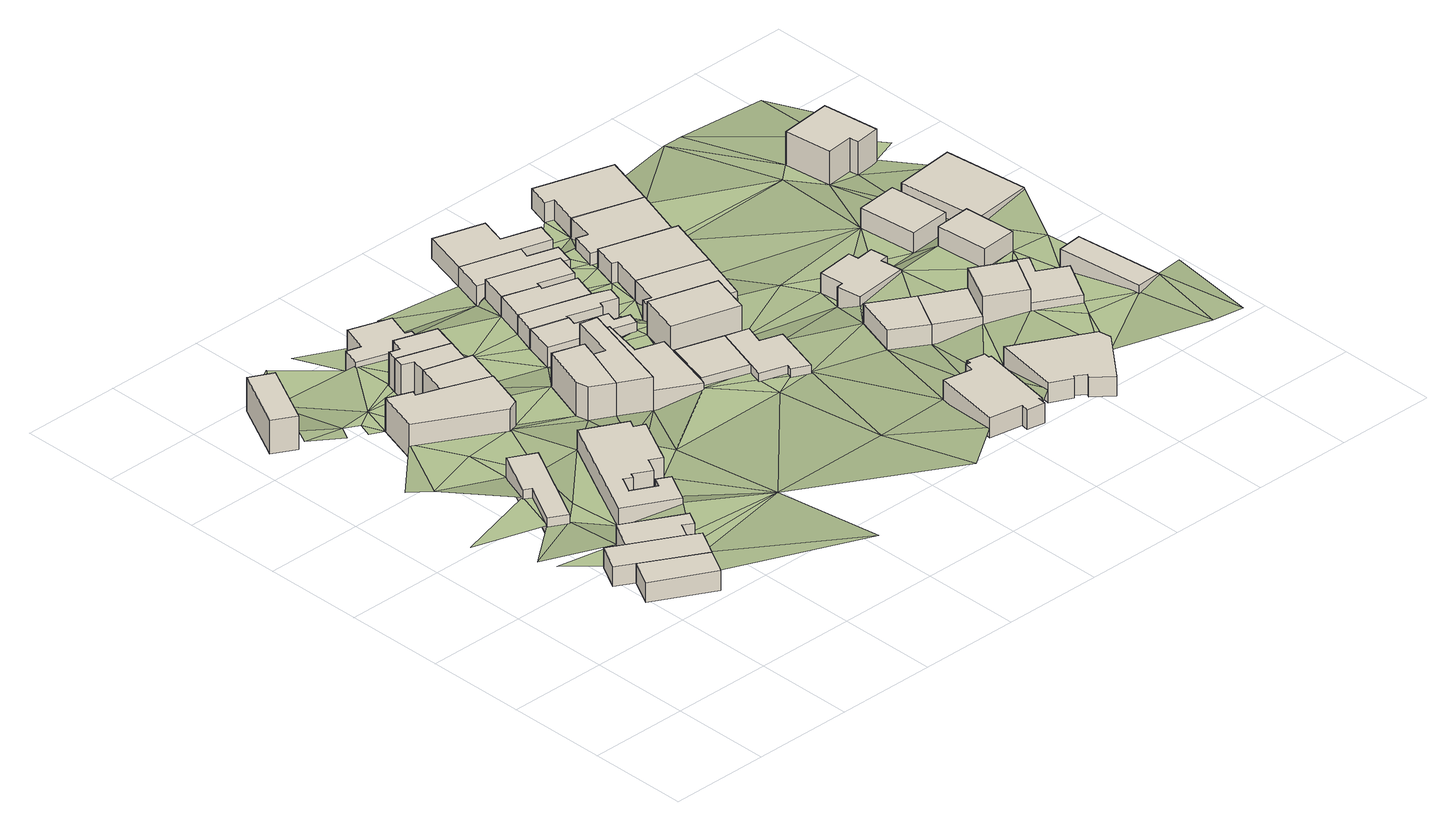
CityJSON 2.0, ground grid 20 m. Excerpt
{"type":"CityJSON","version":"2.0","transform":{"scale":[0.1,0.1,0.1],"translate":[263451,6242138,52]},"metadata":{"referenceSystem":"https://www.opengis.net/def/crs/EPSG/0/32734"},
"CityObjects":{
"building1":{"type":"Building","attributes":{"address":"23A Worcester Road Walmer Estate Cape Town","building":"house","building:levels":1,"building_height":4.1,"plus_code":"4FRW3C8R+59P","ground_height":63.92,"roof_height":68.02},"geometry":[{"type":"Solid","lod":"1","boundaries":[[[[0,1,2,3]],[[1,4,5,2]],[[4,6,7,5]],[[6,0,3,7]],[[3,2,5,7]],[[6,4,1,0]]]]}]},
"building2":{"type":"Building","attributes":{"address":"23B Worcester Road Walmer Estate Cape Town","building":"house","building:levels":1,"building_height":4.1,"plus_code":"4FRW3C8R+698","ground_height":63.92,"roof_height":68.02},"geometry":[{"type":"Solid","lod":"1","boundaries":[[[[1,0,3,2]],[[0,8,9,3]],[[8,10,11,9]],[[10,12,13,11]],[[12,14,15,13]],[[14,16,17,15]],[[16,1,2,17]],[[2,3,9,11,13,15,17]],[[16,14,12,10,8,0,1]]]]}]},
"building3":{"type":"Building","attributes":{"address":"23C Worcester Road Walmer Estate Cape Town","building":"house","building:levels":1,"building_height":4.1,"plus_code":"4FRW3C8R+69X","ground_height":63.92,"roof_height":68.02},"geometry":[{"type":"Solid","lod":"1","boundaries":[[[[12,10,11,13]],[[10,18,19,11]],[[18,20,21,19]],[[20,22,23,21]],[[22,24,25,23]],[[24,12,13,25]],[[13,11,19,21,23,25]],[[24,22,20,18,10,12]]]]}]},
"building4":{"type":"Building","attributes":{"address":"22 Chester Road Walmer Estate Cape Town","building":"house","building:levels":1,"building_height":4.1,"plus_code":"4FRW3C8R+8CC","ground_height":58.74,"roof_height":62.84},"geometry":[{"type":"Solid","lod":"1","boundaries":[[[[26,27,28,29]],[[27,30,31,28]],[[30,32,33,31]],[[32,34,35,33]],[[34,36,37,35]],[[36,26,29,37]],[[29,28,31,33,35,37]],[[36,34,32,30,27,26]]]]}]},
"building5":{"type":"Building","attributes":{"address":"Yoga 7 Chester Road Walmer Estate Cape Town","building":"yes","building:levels":2,"building_height":6.9,"plus_code":"4FRW3C8R+G9M","ground_height":52.7,"roof_height":59.6},"geometry":[{"type":"Solid","lod":"1","boundaries":[[[[38,39,40,41]],[[39,42,43,40]],[[42,44,45,43]],[[44,38,41,45]],[[41,40,43,45]],[[44,42,39,38]]]]}]},
"building6":{"type":"Building","attributes":{"address":"26 Chester Road Walmer Estate Cape Town","building":"house","building:levels":1,"building_height":4.1,"plus_code":"4FRW3C8R+8F8","ground_height":60.73,"roof_height":64.83},"geometry":[{"type":"Solid","lod":"1","boundaries":[[[[46,47,48,49]],[[47,50,51,48]],[[50,52,53,51]],[[52,54,55,53]],[[54,56,57,55]],[[56,58,59,57]],[[58,60,61,59]],[[60,62,63,61]],[[62,64,65,63]],[[64,66,67,65]],[[66,68,69,67]],[[68,70,71,69]],[[70,72,73,71]],[[72,74,75,73]],[[74,76,77,75]],[[76,46,49,77]],[[49,48,51,53,55,57,59,61,63,65,67,69,71,73,75,77]],[[76,74,72,70,68,66,64,62,60,58,56,54,52,50,47,46]]]]}]},
"building7":{"type":"Building","attributes":{"address":"15-19 Chester Road Walmer Estate Cape Town","building":"terrace","building:levels":2,"building:units":"3","building_height":6.9,"plus_code":"4FRW3C8R+CFC","ground_height":56.03,"roof_height":62.93},"geometry":[{"type":"Solid","lod":"1","boundaries":[[[[78,79,80,81]],[[79,82,83,80]],[[82,84,85,83]],[[84,86,87,85]],[[86,88,89,87]],[[88,90,91,89]],[[90,92,93,91]],[[92,78,81,93]],[[81,80,83,85,87,89,91,93]],[[92,90,88,86,84,82,79,78]]]]}]},
"building8":{"type":"Building","attributes":{"address":"Walmer Estate","building":"house","building:levels":2,"building_height":6.9,"plus_code":"4FRW3C8R+FF8","ground_height":55.8,"roof_height":62.7},"geometry":[{"type":"Solid","lod":"1","boundaries":[[[[94,95,96,97]],[[95,98,99,96]],[[98,100,101,99]],[[100,102,103,101]],[[102,94,97,103]],[[97,96,99,101,103]],[[102,100,98,95,94]]]]}]},
"building9":{"type":"Building","attributes":{"address":"Walmer Estate","building":"house","building:levels":2,"building_height":6.9,"plus_code":"4FRW3C8R+FFP","ground_height":55.8,"roof_height":62.7},"geometry":[{"type":"Solid","lod":"1","boundaries":[[[[98,104,105,99]],[[104,106,107,105]],[[106,108,109,107]],[[108,110,111,109]],[[110,100,101,111]],[[100,98,99,101]],[[99,105,107,109,111,101]],[[100,110,108,106,104,98]]]]}]},
"building10":{"type":"Building","attributes":{"address":"Walmer Estate","building":"house","building:levels":2,"building_height":6.9,"plus_code":"4FRW3C8R+GF4","ground_height":55.8,"roof_height":62.7},"geometry":[{"type":"Solid","lod":"1","boundaries":[[[[104,112,113,105]],[[112,114,115,113]],[[114,116,117,115]],[[116,118,119,117]],[[118,106,107,119]],[[106,104,105,107]],[[105,113,115,117,119,107]],[[106,118,116,114,112,104]]]]}]},
"building11":{"type":"Building","attributes":{"address":"Milan Street Walmer Estate Cape Town","building":"house","building:levels":1,"building_height":4.1,"plus_code":"4FRW3C8R+GFX","ground_height":52.7,"roof_height":56.8},"geometry":[{"type":"Solid","lod":"1","boundaries":[[[[120,121,122,123]],[[121,124,125,122]],[[124,126,127,125]],[[126,128,129,127]],[[128,130,131,129]],[[130,132,133,131]],[[132,134,135,133]],[[134,120,123,135]],[[123,122,125,127,129,131,133,135]],[[134,132,130,128,126,124,121,120]]]]}]},
"building12":{"type":"Building","attributes":{"address":"25 Chester Road Walmer Estate Cape Town","building":"retail","building:levels":2,"building_height":6.9,"plus_code":"4FRW3C8R+9GW","ground_height":57.96,"roof_height":64.86},"geometry":[{"type":"Solid","lod":"1","boundaries":[[[[136,137,138,139]],[[137,140,141,138]],[[140,142,143,141]],[[142,144,145,143]],[[144,146,147,145]],[[146,136,139,147]],[[139,138,141,143,145,147]],[[146,144,142,140,137,136]]]]}]},
"building13":{"type":"Building","attributes":{"address":"27 Chester Road Walmer Estate Cape Town","building":"house","building:levels":2,"building_height":6.9,"plus_code":"4FRW3C8R+9HJ","ground_height":57.96,"roof_height":64.86},"geometry":[{"type":"Solid","lod":"1","boundaries":[[[[137,136,139,138]],[[136,148,149,139]],[[148,150,151,149]],[[150,152,153,151]],[[152,154,155,153]],[[154,137,138,155]],[[138,139,149,151,153,155]],[[154,152,150,148,136,137]]]]}]},
"building14":{"type":"Building","attributes":{"address":"29 Chester Road Walmer Estate Cape Town","building":"house","building:levels":1,"building_height":4.1,"plus_code":"4FRW3C8R+9HQ","ground_height":57.96,"roof_height":62.06},"geometry":[{"type":"Solid","lod":"1","boundaries":[[[[150,148,156,157]],[[148,158,159,156]],[[158,160,161,159]],[[160,162,163,161]],[[162,164,165,163]],[[164,166,167,165]],[[166,168,169,167]],[[168,150,157,169]],[[157,156,159,161,163,165,167,169]],[[168,166,164,162,160,158,148,150]]]]}]},
"building15":{"type":"Building","attributes":{"address":"31 Chester Road Walmer Estate Cape Town","building":"house","building:levels":1,"building_height":4.1,"plus_code":"4FRW3C8R+9J7","ground_height":58.29,"roof_height":62.39},"geometry":[{"type":"Solid","lod":"1","boundaries":[[[[170,171,172,173]],[[171,174,175,172]],[[174,176,177,175]],[[176,170,173,177]],[[173,172,175,177]],[[176,174,171,170]]]]}]},
"building16":{"type":"Building","attributes":{"address":"33 Milan Street Walmer Estate Cape Town","building":"house","building:levels":1,"building_height":4.1,"plus_code":"4FRW3C8R+FH4","ground_height":55.8,"roof_height":59.9},"geometry":[{"type":"Solid","lod":"1","boundaries":[[[[178,179,180,181]],[[179,182,183,180]],[[182,184,185,183]],[[184,186,187,185]],[[186,188,189,187]],[[188,190,191,189]],[[190,192,193,191]],[[192,178,181,193]],[[181,180,183,185,187,189,191,193]],[[192,190,188,186,184,182,179,178]]]]}]},
"building17":{"type":"Building","attributes":{"address":"31 Milan Street Walmer Estate Cape Town","building":"house","building:levels":1,"building_height":4.1,"plus_code":"4FRW3C8R+FHQ","ground_height":55.8,"roof_height":59.9},"geometry":[{"type":"Solid","lod":"1","boundaries":[[[[179,178,181,180]],[[178,194,195,181]],[[194,196,197,195]],[[196,198,199,197]],[[198,200,201,199]],[[200,202,203,201]],[[202,204,205,203]],[[204,206,207,205]],[[206,179,180,207]],[[180,181,195,197,199,201,203,205,207]],[[206,204,202,200,198,196,194,178,179]]]]}]},
"building18":{"type":"Building","attributes":{"address":"33 Chester Road Walmer Estate Cape Town","building":"house","building:levels":1,"building_height":4.1,"plus_code":"4FRW3C8R+8MR","ground_height":58.29,"roof_height":62.39},"geometry":[{"type":"Solid","lod":"1","boundaries":[[[[171,208,209,172]],[[208,210,211,209]],[[210,212,213,211]],[[212,214,215,213]],[[214,216,217,215]],[[216,218,219,217]],[[218,220,221,219]],[[220,174,175,221]],[[174,171,172,175]],[[172,209,211,213,215,217,219,221,175]],[[174,220,218,216,214,212,210,208,171]]]]}]},
"building19":{"type":"Building","attributes":{"address":"29 Milan Street Walmer Estate Cape Town","building":"house","building:levels":1,"building_height":4.1,"plus_code":"4FRW3C8R+FJR","ground_height":55.8,"roof_height":59.9},"geometry":[{"type":"Solid","lod":"1","boundaries":[[[[206,204,205,207]],[[204,222,223,205]],[[222,224,225,223]],[[224,226,227,225]],[[226,228,229,227]],[[228,206,207,229]],[[207,205,223,225,227,229]],[[228,226,224,222,204,206]]]]}]},
"building20":{"type":"Building","attributes":{"address":"36 Chester Road Walmer Estate Cape Town","building":"yes","building:levels":1,"building_height":4.1,"plus_code":"4FRW3C8R+5PJ","ground_height":64.77,"roof_height":68.87},"geometry":[{"type":"Solid","lod":"1","boundaries":[[[[230,231,232,233]],[[231,234,235,232]],[[234,236,237,235]],[[236,238,239,237]],[[238,240,241,239]],[[240,242,243,241]],[[242,244,245,243]],[[244,246,247,245]],[[246,248,249,247]],[[248,250,251,249]],[[250,252,253,251]],[[252,254,255,253]],[[254,256,257,255]],[[256,230,233,257]],[[233,232,235,237,239,241,243,245,247,249,251,253,255,257]],[[256,254,252,250,248,246,244,242,240,238,236,234,231,230]]]]}]},
"building21":{"type":"Building","attributes":{"address":"78A Walmer Estate Cape Town","building":"house","building:levels":2,"building_height":6.9,"plus_code":"4FRW3C8R+CM2","ground_height":58.29,"roof_height":65.19},"geometry":[{"type":"Solid","lod":"1","boundaries":[[[[258,259,260,261]],[[259,262,263,260]],[[262,264,265,263]],[[264,258,261,265]],[[261,260,263,265]],[[264,262,259,258]]]]}]},
"building22":{"type":"Building","attributes":{"address":"27 Milan Street Walmer Estate Cape Town","building":"house","building:levels":1,"building_height":4.1,"plus_code":"4FRW3C8R+GJ7","ground_height":55.8,"roof_height":59.9},"geometry":[{"type":"Solid","lod":"1","boundaries":[[[[228,226,227,229]],[[226,266,267,227]],[[266,268,269,267]],[[268,270,271,269]],[[270,272,273,271]],[[272,228,229,273]],[[229,227,267,269,271,273]],[[272,270,268,266,226,228]]]]}]},
"building23":{"type":"Building","attributes":{"address":"25 Milan Street Walmer Estate Cape Town","building":"house","building:levels":1,"building_height":4.1,"plus_code":"4FRW3C8R+GJM","ground_height":54.05,"roof_height":58.15},"geometry":[{"type":"Solid","lod":"1","boundaries":[[[[274,275,276,277]],[[275,278,279,276]],[[278,280,281,279]],[[280,282,283,281]],[[282,284,285,283]],[[284,274,277,285]],[[277,276,279,281,283,285]],[[284,282,280,278,275,274]]]]}]},
"building24":{"type":"Building","attributes":{"address":"23 Milan Street Walmer Estate Cape Town","building":"house","building:levels":1,"building_height":4.1,"plus_code":"4FRW3C8R+HJG","ground_height":54.05,"roof_height":58.15},"geometry":[{"type":"Solid","lod":"1","boundaries":[[[[286,274,277,287]],[[274,284,285,277]],[[284,288,289,285]],[[288,290,291,289]],[[290,292,293,291]],[[292,294,295,293]],[[294,286,287,295]],[[287,277,285,289,291,293,295]],[[294,292,290,288,284,274,286]]]]}]},
"building25":{"type":"Building","attributes":{"address":"76 Walmer Estate Cape Town","building":"house","building:levels":1,"building_height":4.1,"plus_code":"4FRW3C8R+CMP","ground_height":56.18,"roof_height":60.28},"geometry":[{"type":"Solid","lod":"1","boundaries":[[[[296,297,298,299]],[[297,300,301,298]],[[300,302,303,301]],[[302,304,305,303]],[[304,306,307,305]],[[306,296,299,307]],[[299,298,301,303,305,307]],[[306,304,302,300,297,296]]]]}]},
"building26":{"type":"Building","attributes":{"address":"38 Chester Road Walmer Estate Cape Town","building":"retail","building:levels":1,"building_height":4.1,"plus_code":"4FRW3C8R+5QP","ground_height":64.77,"roof_height":68.87},"geometry":[{"type":"Solid","lod":"1","boundaries":[[[[308,309,310,311]],[[309,312,313,310]],[[312,314,315,313]],[[314,316,317,315]],[[316,318,319,317]],[[318,320,321,319]],[[320,322,323,321]],[[322,324,325,323]],[[324,308,311,325]],[[311,310,313,315,317,319,321,323,325]],[[324,322,320,318,316,314,312,309,308]]]]}]},
"building27":{"type":"Building","attributes":{"address":"37 Chester Road Walmer Estate Cape Town","building":"house","building:levels":1,"building_height":4.1,"plus_code":"4FRW3C8R+7PX","ground_height":61.97,"roof_height":66.07},"geometry":[{"type":"Solid","lod":"1","boundaries":[[[[326,327,328,329]],[[327,330,331,328]],[[330,332,333,331]],[[332,326,329,333]],[[329,328,331,333]],[[332,330,327,326]]]]}]},
"building28":{"type":"Building","attributes":{"address":"74 Walmer Estate Cape Town","building":"house","building:levels":1,"building_height":4.1,"plus_code":"4FRW3C8R+FPC","ground_height":56.18,"roof_height":60.28},"geometry":[{"type":"Solid","lod":"1","boundaries":[[[[296,334,335,299]],[[334,336,337,335]],[[336,338,339,337]],[[338,340,341,339]],[[340,297,298,341]],[[297,296,299,298]],[[299,335,337,339,341,298]],[[297,340,338,336,334,296]]]]}]},
"building29":{"type":"Building","attributes":{"address":"39 Chester Road Walmer Estate Cape Town","building":"house","building:levels":1,"building_height":4.1,"plus_code":"4FRW3C8R+7QP","ground_height":61.97,"roof_height":66.07},"geometry":[{"type":"Solid","lod":"1","boundaries":[[[[332,342,343,333]],[[342,344,345,343]],[[344,326,329,345]],[[326,332,333,329]],[[333,343,345,329]],[[326,344,342,332]]]]}]},
"building30":{"type":"Building","attributes":{"address":"72 Walmer Estate Cape Town","building":"house","building:levels":1,"building_height":4.1,"plus_code":"4FRW3C8R+GP7","ground_height":54.18,"roof_height":58.28},"geometry":[{"type":"Solid","lod":"1","boundaries":[[[[346,347,348,349]],[[347,350,351,348]],[[350,352,353,351]],[[352,354,355,353]],[[354,356,357,355]],[[356,346,349,357]],[[349,348,351,353,355,357]],[[356,354,352,350,347,346]]]]}]},
"building31":{"type":"Building","attributes":{"address":"71 Ravenscraig Road Walmer Estate Cape Town","building":"house","building:levels":1,"building_height":4.1,"plus_code":"4FRW3C8R+9Q4","ground_height":59.44,"roof_height":63.54},"geometry":[{"type":"Solid","lod":"1","boundaries":[[[[358,359,360,361]],[[359,362,363,360]],[[362,364,365,363]],[[364,366,367,365]],[[366,368,369,367]],[[368,370,371,369]],[[370,372,373,371]],[[372,374,375,373]],[[374,376,377,375]],[[376,358,361,377]],[[361,360,363,365,367,369,371,373,375,377]],[[376,374,372,370,368,366,364,362,359,358]]]]}]},
"building32":{"type":"Building","attributes":{"address":"41 Chester Road Walmer Estate Cape Town","building":"house","building:levels":2,"building_height":6.9,"plus_code":"4FRW3C8R+7R7","ground_height":63.34,"roof_height":70.24},"geometry":[{"type":"Solid","lod":"1","boundaries":[[[[378,379,380,381]],[[379,382,383,380]],[[382,384,385,383]],[[384,378,381,385]],[[381,380,383,385]],[[384,382,379,378]]]]}]},
"building33":{"type":"Building","attributes":{"address":"70 Walmer Estate Cape Town","building":"house","building:levels":1,"building_height":4.1,"plus_code":"4FRW3C8R+HP5","ground_height":54.18,"roof_height":58.28},"geometry":[{"type":"Solid","lod":"1","boundaries":[[[[346,386,387,349]],[[386,388,389,387]],[[388,390,391,389]],[[390,392,393,391]],[[392,347,348,393]],[[347,346,349,348]],[[349,387,389,391,393,348]],[[347,392,390,388,386,346]]]]}]},
"building34":{"type":"Building","attributes":{"address":"43 Chester Road Walmer Estate Cape Town","building":"house","building:levels":1,"building_height":4.1,"plus_code":"4FRW3C8R+7R9","ground_height":63.34,"roof_height":67.44},"geometry":[{"type":"Solid","lod":"1","boundaries":[[[[382,394,395,396]],[[394,397,398,395]],[[397,399,400,398]],[[399,401,402,400]],[[401,403,404,402]],[[403,384,405,404]],[[384,382,396,405]],[[396,395,398,400,402,404,405]],[[384,403,401,399,397,394,382]]]]}]},
"building35":{"type":"Building","attributes":{"address":"Walmer Estate Cape Town","building":"house","building:levels":1,"building_height":4.1,"plus_code":"4FRW3C8R+8VC","ground_height":63.34,"roof_height":67.44},"geometry":[{"type":"Solid","lod":"1","boundaries":[[[[406,407,408,409]],[[407,410,411,408]],[[410,412,413,411]],[[412,406,409,413]],[[409,408,411,413]],[[412,410,407,406]]]]}]},
"building36":{"type":"Building","attributes":{"address":"1 Chester Road Walmer Estate Cape Town","building":"house","building:levels":1,"building_height":4.1,"plus_code":"4FRW3C8R+6WR","ground_height":63.34,"roof_height":67.44},"geometry":[{"type":"Solid","lod":"1","boundaries":[[[[414,415,416,417]],[[415,418,419,416]],[[418,420,421,419]],[[420,414,417,421]],[[417,416,419,421]],[[420,418,415,414]]]]}]},
"building37":{"type":"Building","attributes":{"address":"2B Walmer Estate Cape Town","building":"house","building:levels":1,"building_height":4.1,"plus_code":"4FRW3C8R+9VJ","ground_height":60.66,"roof_height":64.76},"geometry":[{"type":"Solid","lod":"1","boundaries":[[[[422,423,424,425]],[[423,426,427,424]],[[426,428,429,427]],[[428,422,425,429]],[[425,424,427,429]],[[428,426,423,422]]]]}]},
"building38":{"type":"Building","attributes":{"address":"4 Princess Street Walmer Estate Cape Town","building":"house","building:levels":1,"building_height":4.1,"plus_code":"4FRW3C8R+9WC","ground_height":60.66,"roof_height":64.76},"geometry":[{"type":"Solid","lod":"1","boundaries":[[[[430,431,432,433]],[[431,434,435,432]],[[434,436,437,435]],[[436,430,433,437]],[[433,432,435,437]],[[436,434,431,430]]]]}]},
"building39":{"type":"Building","attributes":{"address":"3 Princess Street Walmer Estate Cape Town","building":"house","building:levels":2,"building_height":6.9,"plus_code":"4FRW3C8R+FVH","ground_height":57.73,"roof_height":64.63},"geometry":[{"type":"Solid","lod":"1","boundaries":[[[[438,439,440,441]],[[439,442,443,440]],[[442,444,445,443]],[[444,446,447,445]],[[446,448,449,447]],[[448,438,441,449]],[[441,440,443,445,447,449]],[[448,446,444,442,439,438]]]]}]},
"terrain1":{"type":"TINRelief","geometry":[{"type":"CompositeSurface","lod":"1","boundaries":[[[450,24,451]],[[24,450,12]],[[452,24,453]],[[454,452,453]],[[455,454,456]],[[24,457,453]],[[10,8,20]],[[18,10,20]],[[457,24,22]],[[458,456,454]],[[459,460,461]],[[462,453,457]],[[0,463,8]],[[459,456,26]],[[457,22,464]],[[453,462,36]],[[8,465,20]],[[466,459,26]],[[460,459,466]],[[20,465,22]],[[467,468,469]],[[462,457,46]],[[469,470,467]],[[471,472,473]],[[471,473,474]],[[463,465,8]],[[22,465,464]],[[466,26,36]],[[471,474,475]],[[468,467,39]],[[36,462,46]],[[476,471,66]],[[471,475,66]],[[477,478,92]],[[66,475,52]],[[460,466,479]],[[480,467,477]],[[464,465,52]],[[466,36,479]],[[39,467,480]],[[477,92,480]],[[66,52,70]],[[66,70,68]],[[90,480,92]],[[46,479,36]],[[70,52,465]],[[481,42,39]],[[88,86,90]],[[90,482,480]],[[483,39,480]],[[90,86,484]],[[485,70,465]],[[482,90,484]],[[480,482,486]],[[480,486,487]],[[146,479,46]],[[72,70,485]],[[126,481,39]],[[483,480,487]],[[146,46,76]],[[484,488,482]],[[76,74,72]],[[483,126,39]],[[479,144,489]],[[144,479,146]],[[490,487,491]],[[483,487,490]],[[489,142,492]],[[76,72,148]],[[136,146,76]],[[485,148,72]],[[489,144,142]],[[485,465,493]],[[494,126,495]],[[496,483,490]],[[492,142,95]],[[136,76,148]],[[98,95,104]],[[126,497,495]],[[465,498,499]],[[112,496,490]],[[500,104,95]],[[148,485,501]],[[500,112,104]],[[493,465,499]],[[182,95,142]],[[500,496,112]],[[500,95,182]],[[496,500,502]],[[485,493,501]],[[182,142,140]],[[140,137,154]],[[503,502,504]],[[140,154,152]],[[505,499,498]],[[179,500,182]],[[140,152,182]],[[500,228,502]],[[500,179,206]],[[182,152,506]],[[504,502,275]],[[507,501,508]],[[500,206,228]],[[509,501,493]],[[275,510,504]],[[246,499,505]],[[509,508,501]],[[499,511,493]],[[506,512,182]],[[275,502,228]],[[513,514,515]],[[264,515,176]],[[493,516,509]],[[499,246,511]],[[513,512,506]],[[515,262,513]],[[174,264,176]],[[509,516,517]],[[493,511,516]],[[515,264,262]],[[510,275,274]],[[518,519,520]],[[518,521,522]],[[513,262,512]],[[228,523,275]],[[521,518,520]],[[524,525,520]],[[258,264,174]],[[526,512,262]],[[526,525,512]],[[242,246,244]],[[520,525,527]],[[527,521,520]],[[246,242,238]],[[330,511,246]],[[527,528,521]],[[529,275,523]],[[530,531,532]],[[525,526,302]],[[530,532,533]],[[174,220,258]],[[534,535,220]],[[527,525,302]],[[526,262,259]],[[330,246,238]],[[242,240,238]],[[231,536,537]],[[535,258,220]],[[532,538,533]],[[539,540,532]],[[511,327,535]],[[527,302,297]],[[297,540,527]],[[275,529,541]],[[297,302,542]],[[234,231,236]],[[327,511,330]],[[308,231,537]],[[338,532,540]],[[338,538,532]],[[308,236,231]],[[332,238,236]],[[543,526,259]],[[297,338,540]],[[330,238,332]],[[529,538,541]],[[259,258,543]],[[535,364,258]],[[338,336,538]],[[336,541,538]],[[340,338,297]],[[544,284,282]],[[308,545,236]],[[327,364,535]],[[546,543,258]],[[288,284,544]],[[545,332,236]],[[547,541,336]],[[544,541,547]],[[290,294,292]],[[359,258,364]],[[547,548,544]],[[546,258,359]],[[548,288,544]],[[549,364,327]],[[549,327,326]],[[546,550,543]],[[548,347,288]],[[545,308,551]],[[288,347,290]],[[547,336,552]],[[308,553,551]],[[347,548,554]],[[362,359,364]],[[390,290,347]],[[326,555,549]],[[336,556,552]],[[546,359,358]],[[347,392,390]],[[553,557,558]],[[559,556,550]],[[326,378,555]],[[558,551,553]],[[423,550,546]],[[552,556,559]],[[558,560,551]],[[550,423,559]],[[376,561,358]],[[358,423,546]],[[562,558,557]],[[563,555,564]],[[378,410,555]],[[378,384,403]],[[562,557,565]],[[378,403,566]],[[410,378,566]],[[564,555,407]],[[560,558,562]],[[358,561,423]],[[426,561,564]],[[407,555,410]],[[552,559,567]],[[407,426,564]],[[568,560,562]],[[423,561,426]],[[568,401,399]],[[569,552,567]],[[566,403,412]],[[412,410,566]],[[570,417,565]],[[412,403,401]],[[565,417,562]],[[559,423,567]],[[418,401,568]],[[568,562,418]],[[428,426,407]],[[412,401,418]],[[569,571,386]],[[428,407,406]],[[572,417,570]],[[418,573,412]],[[406,412,574]],[[573,418,575]],[[567,571,569]],[[406,574,428]],[[574,412,573]],[[422,442,423]],[[428,574,431]],[[567,423,442]],[[422,428,431]],[[442,422,431]],[[576,574,573]],[[567,442,439]],[[439,571,567]],[[446,442,431]],[[571,439,577]],[[444,442,446]],[[431,578,446]],[[579,577,439]],[[580,446,578]],[[579,581,577]],[[579,580,582]],[[583,581,579]]]}]}
},
"vertices":[
[224,151,119],[106,217,119],[106,217,160],[224,151,160],[76,162,119],[76,162,160],[195,99,119],[195,99,160],
[254,205,119],[254,205,160],[230,220,119],[230,220,160],[134,272,119],[134,272,160],[100,291,119],[100,291,160],[70,237,119],[70,237,160],
[245,247,119],[245,247,160],[265,236,119],[265,236,160],[281,264,119],[281,264,160],[165,327,119],[165,327,160],
[229,664,67],[180,573,67],[180,573,108],[229,664,108],[195,564,67],[195,564,108],[150,481,67],[150,481,108],[185,462,67],[185,462,108],[280,637,67],[280,637,108],
[98,1041,7],[163,1165,7],[163,1165,76],[98,1041,76],[117,1189,7],[117,1189,76],[52,1065,7],[52,1065,76],
[356,619,87],[236,395,87],[236,395,128],[356,619,128],[339,341,87],[339,341,128],[372,402,87],[372,402,128],[346,416,87],[346,416,128],[336,397,87],[336,397,128],[288,422,87],[288,422,128],[306,455,87],[306,455,128],[322,446,87],[322,446,128],[327,456,87],[327,456,128],[363,437,87],[363,437,128],[379,467,87],[379,467,128],[403,454,87],[403,454,128],[454,550,87],[454,550,128],[433,560,87],[433,560,128],[441,575,87],[441,575,128],
[181,854,40],[339,766,40],[339,766,109],[181,854,109],[362,777,40],[362,777,109],[390,861,40],[390,861,109],[298,896,40],[298,896,109],[253,912,40],[253,912,109],[257,922,40],[257,922,109],[209,941,40],[209,941,109],
[390,861,38],[412,934,38],[412,934,107],[390,861,107],[397,938,38],[397,938,107],[318,961,38],[318,961,107],[298,896,38],[298,896,107],
[412,986,38],[412,986,107],[308,1020,38],[308,1020,107],[302,997,38],[302,997,107],[325,989,38],[325,989,107],
[426,1035,38],[426,1035,107],[345,1062,38],[345,1062,107],[336,1035,38],[336,1035,107],[315,1041,38],[315,1041,107],
[455,1177,7],[373,1204,7],[373,1204,48],[455,1177,48],[355,1150,7],[355,1150,48],[326,1159,7],[326,1159,48],[314,1122,7],[314,1122,48],[437,1081,7],[437,1081,48],[451,1124,7],[451,1124,48],[438,1128,7],[438,1128,48],
[506,676,60],[540,768,60],[540,768,129],[506,676,129],[551,801,60],[551,801,129],[490,820,60],[490,820,129],[457,725,60],[457,725,129],[462,700,60],[462,700,129],
[564,645,60],[564,645,129],[624,845,60],[624,845,129],[589,852,60],[589,852,129],[563,761,60],[563,761,129],
[564,645,101],[624,845,101],[643,601,60],[643,601,101],[647,612,60],[647,612,101],[674,707,60],[674,707,101],[684,741,60],[684,741,101],[630,758,60],[630,758,101],[649,839,60],[649,839,101],
[647,612,63],[737,582,63],[737,582,104],[647,612,104],[768,678,63],[768,678,104],[674,707,63],[674,707,104],
[641,932,38],[568,953,38],[568,953,79],[641,932,79],[550,891,38],[550,891,79],[715,841,38],[715,841,79],[723,865,38],[723,865,79],[693,874,38],[693,874,79],[699,894,38],[699,894,79],[635,913,38],[635,913,79],
[641,938,38],[641,938,79],[707,916,38],[707,916,79],[711,927,38],[711,927,79],[745,916,38],[745,916,79],[754,945,38],[754,945,79],[721,958,38],[721,958,79],[584,1000,38],[584,1000,79],
[728,553,63],[728,553,104],[781,536,63],[781,536,104],[777,524,63],[777,524,104],[811,508,63],[811,508,104],[843,612,63],[843,612,104],[800,626,63],[800,626,104],[814,665,63],[814,665,104],
[738,1010,38],[738,1010,79],[671,1030,38],[671,1030,79],[674,1038,38],[674,1038,79],[603,1060,38],[603,1060,79],
[956,88,128],[984,242,128],[984,242,169],[956,88,169],[979,243,128],[979,243,169],[981,255,128],[981,255,169],[945,262,128],[945,262,169],[944,253,128],[944,253,169],[935,255,128],[935,255,169],[931,236,128],[931,236,169],[873,247,128],[873,247,169],[848,106,128],[848,106,169],[915,95,128],[915,95,169],[912,79,128],[912,79,169],[948,73,128],[948,73,169],[951,91,128],[951,91,169],
[825,694,63],[850,778,63],[850,778,132],[825,694,132],[717,817,63],[717,817,132],[692,733,63],[692,733,132],
[676,1046,38],[676,1046,79],[745,1024,38],[745,1024,79],[760,1075,38],[760,1075,79],[621,1118,38],[621,1118,79],
[634,1197,20],[615,1132,20],[615,1132,61],[634,1197,61],[787,1079,20],[787,1079,61],[800,1121,20],[800,1121,61],[742,1139,20],[742,1139,61],[750,1162,20],[750,1162,61],
[662,1292,20],[662,1292,61],[810,1145,20],[810,1145,61],[822,1186,20],[822,1186,61],[746,1209,20],[746,1209,61],[762,1262,20],[762,1262,61],
[936,889,42],[799,931,42],[799,931,83],[936,889,83],[783,873,42],[783,873,83],[766,878,42],[766,878,83],[751,830,42],[751,830,83],[901,783,42],[901,783,83],
[1020,248,128],[996,114,128],[996,114,169],[1020,248,169],[1038,93,128],[1038,93,169],[1043,99,128],[1043,99,169],[1063,85,128],[1063,85,169],[1058,78,128],[1058,78,169],[1095,46,128],[1095,46,169],[1174,142,128],[1174,142,169],[1170,168,128],[1170,168,169],
[1053,495,100],[970,543,100],[970,543,141],[1053,495,141],[942,455,100],[942,455,141],[1008,414,100],[1008,414,141],
[971,1001,42],[971,1001,83],[822,1046,42],[822,1046,83],[807,996,42],[807,996,83],[818,993,42],[818,993,83],
[1089,371,100],[1089,371,141],[1132,452,100],[1132,452,141],
[1013,1127,22],[876,1168,22],[876,1168,63],[1013,1127,63],[862,1111,22],[862,1111,63],[839,1118,22],[839,1118,63],[823,1066,22],[823,1066,63],[977,1018,22],[977,1018,63],
[1087,699,74],[1010,690,74],[1010,690,115],[1087,699,115],[1015,641,74],[1015,641,115],[1001,639,74],[1001,639,115],[1007,589,74],[1007,589,115],[1117,601,74],[1117,601,115],[1112,645,74],[1112,645,115],[1128,647,74],[1128,647,115],[1124,682,74],[1124,682,115],[1089,678,74],[1089,678,115],
[1132,452,113],[1089,371,113],[1089,371,182],[1132,452,182],[1163,329,113],[1163,329,182],[1209,410,113],[1209,410,182],
[1046,1235,22],[1046,1235,63],[892,1281,22],[892,1281,63],[877,1234,22],[877,1234,63],[895,1229,22],[895,1229,63],
[1246,283,113],[1246,283,154],[1163,329,154],[1293,365,113],[1293,365,154],[1239,395,113],[1239,395,154],[1260,432,113],[1260,432,154],[1231,448,113],[1231,448,154],[1209,410,154],
[1289,616,113],[1216,611,113],[1216,611,154],[1289,616,154],[1224,504,113],[1224,504,154],[1297,510,113],[1297,510,154],
[1385,241,113],[1367,419,113],[1367,419,154],[1385,241,154],[1317,414,113],[1317,414,154],[1335,237,113],[1335,237,154],
[1271,781,87],[1187,773,87],[1187,773,128],[1271,781,128],[1198,653,87],[1198,653,128],[1283,661,87],[1283,661,128],
[1415,793,87],[1292,780,87],[1292,780,128],[1415,793,128],[1311,609,87],[1311,609,128],[1433,622,87],[1433,622,128],
[1367,1046,57],[1263,1035,57],[1263,1035,126],[1367,1046,126],[1274,938,57],[1274,938,126],[1328,944,57],[1328,944,126],[1330,925,57],[1330,925,126],[1380,931,57],[1380,931,126],
[100,291,122],[42,346,122],[54,406,97],[185,462,92],[150,481,92],[3,519,97],[180,573,92],[236,395,92],[195,564,92],[111,720,67],[181,854,67],[65,744,74],[229,500,92],[478,0,148],[339,341,119],[478,250,118],[229,755,67],[162,999,40],[98,1041,45],[82,1010,45],[148,972,40],[322,446,92],[306,455,92],[288,422,92],[336,397,92],[346,416,92],[327,456,92],[192,983,40],[182,955,40],[339,766,67],[229,1005,40],[229,1255,7],[302,997,40],[314,1122,40],[318,961,40],[478,500,87],[308,1020,40],[315,1041,40],[325,989,40],[362,777,60],[345,1062,40],[336,1035,40],[390,861,60],[727,500,90],[286,1251,7],[373,1204,10],[437,1081,38],[355,1150,10],[753,42,149],[727,250,120],[478,1005,38],[643,601,90],[451,1124,38],[438,1128,10],[455,1177,10],[848,106,149],[624,845,63],[647,612,90],[737,582,90],[728,553,90],[471,1229,10],[811,508,90],[715,841,63],[649,839,63],[630,758,63],[684,741,63],[777,524,90],[781,536,90],[641,932,42],[635,913,42],[699,894,42],[707,916,42],[641,938,42],[621,1118,42],[693,874,63],[723,865,63],[751,830,63],[745,916,42],[711,927,42],[760,1075,42],[674,1038,42],[671,1030,42],[738,1010,42],[676,1046,42],[800,626,90],[843,612,90],[956,88,157],[996,114,157],[745,1024,42],[721,958,42],[754,945,42],[787,1079,42],[783,873,63],[901,783,74],[800,1121,42],[1089,371,128],[977,755,74],[823,1066,42],[839,1118,42],[1007,589,100],[936,889,48],[1163,329,141],[977,1018,48],[1170,168,141],[862,1111,48],[1117,601,113],[971,1001,48],[1174,142,141],[1226,250,141],[977,1005,48],[1246,283,141],[1124,682,87],[1335,237,141],[1112,645,87],[1128,647,87],[1335,55,170],[1226,500,113],[1226,1005,57],[1293,365,141],[1013,1127,48],[1383,30,184],[1186,1256,27],[1440,247,154],[1360,489,127],[1311,609,113],[1367,419,127],[1433,622,127],[1226,1255,27],[1415,793,97],[1367,1046,62],[1380,931,62],[1401,1237,30],[1436,952,62],[1424,1073,62]
]}
